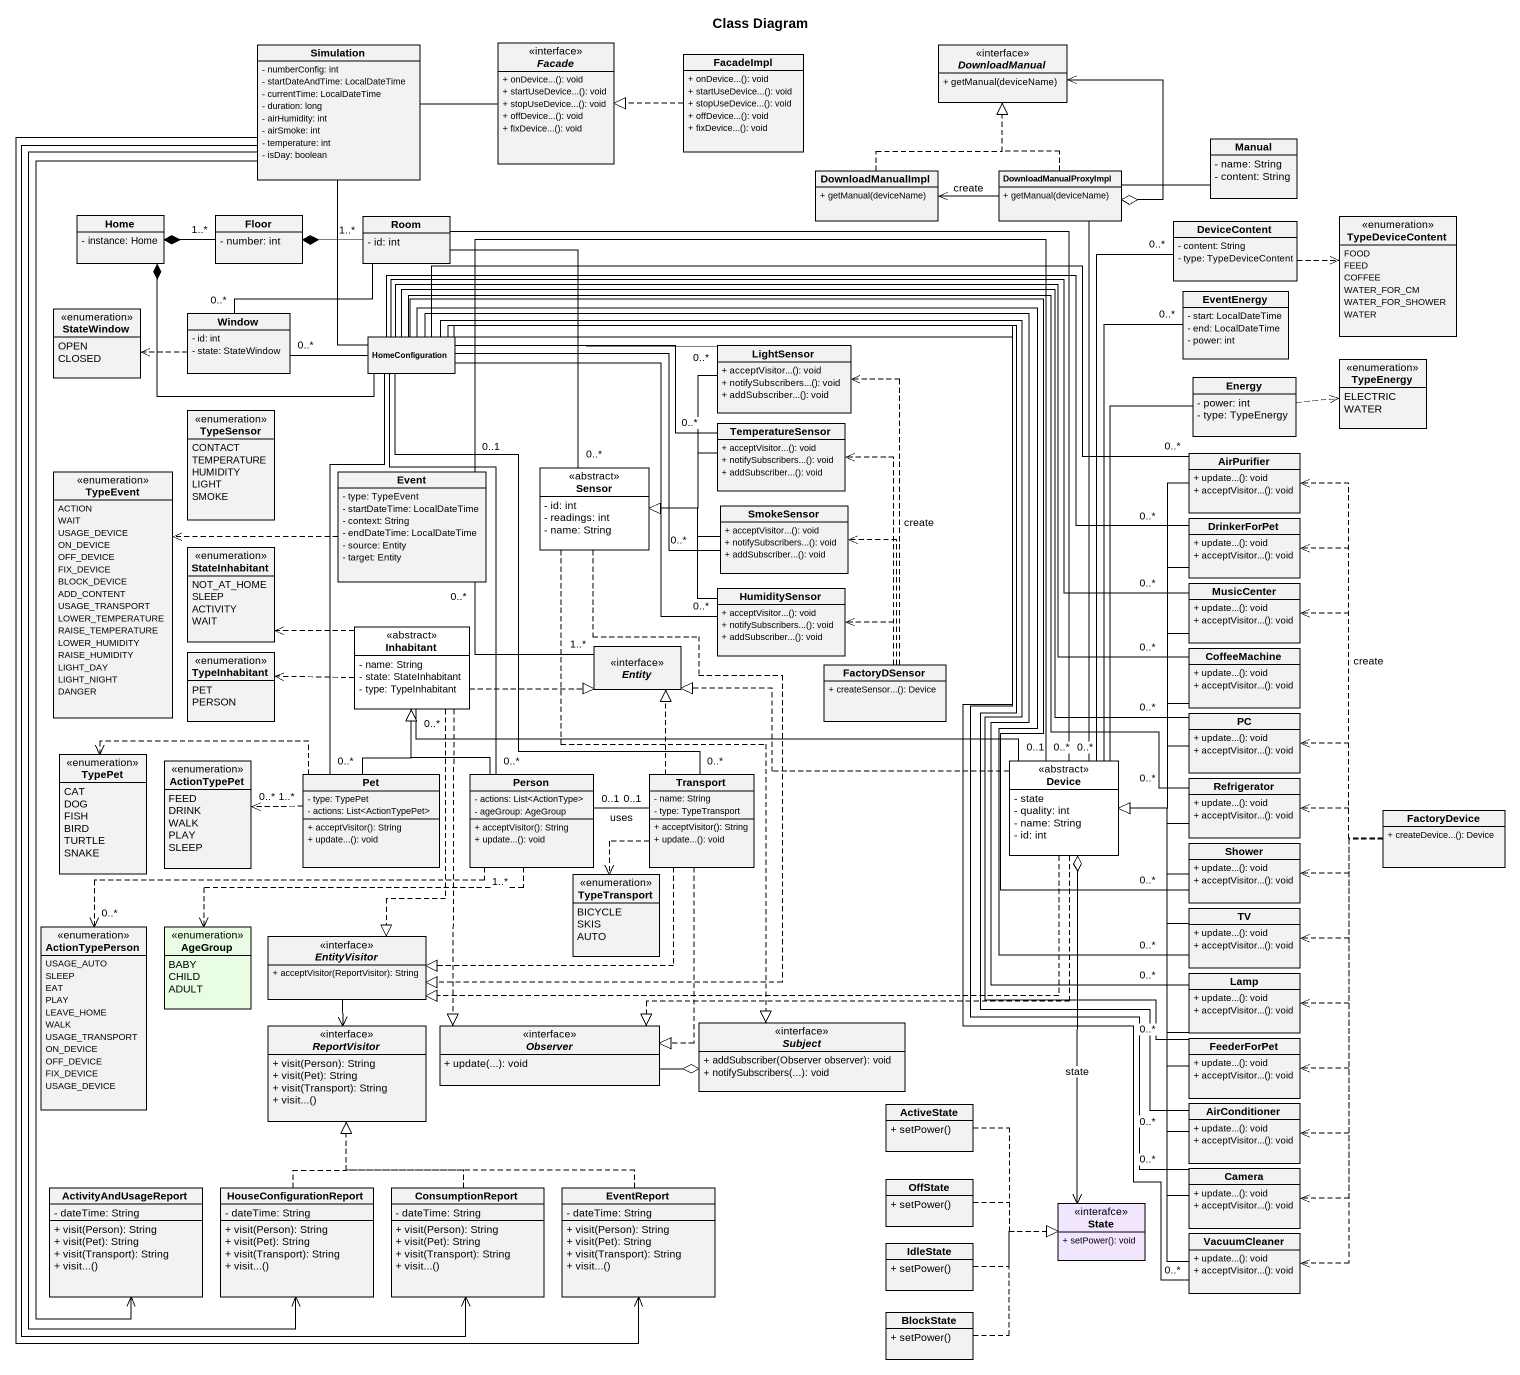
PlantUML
@startuml
title Class Diagram
hide circle
hide empty members
skinparam classAttributeIconSize 0
class Simulation {
  - numberConfig: int
  - startDateAndTime: LocalDateTime
  - currentTime: LocalDateTime
  - duration: long
  - airHumidity: int
  - airSmoke: int
  - temperature: int
  - isDay: boolean
}
interface Facade {
  + onDevice...(): void
  + startUseDevice...(): void
  + stopUseDevice...(): void
  + offDevice...(): void
  + fixDevice...(): void
}
class FacadeImpl {
  + onDevice...(): void
  + startUseDevice...(): void
  + stopUseDevice...(): void
  + offDevice...(): void
  + fixDevice...(): void
}
interface DownloadManual {
  + getManual(deviceName)
}
class Manual {
  - name: String
  - content: String
}
class DownloadManualImpl {
  + getManual(deviceName)
}
class DownloadManualProxyImpl {
  + getManual(deviceName)
}
class Home {
  - instance: Home
}
class Floor {
  - number: int
}
class Room {
  - id: int
}
class DeviceContent {
  - content: String
  - type: TypeDeviceContent
}
enum TypeDeviceContent {
  FOOD
  FEED
  COFFEE
  WATER_FOR_CM
  WATER_FOR_SHOWER
  WATER
}
enum StateWindow {
  OPEN
  CLOSED
}
class Window {
  - id: int
  - state: StateWindow
}
class EventEnergy {
  - start: LocalDateTime
  - end: LocalDateTime
  - power: int
}
class HomeConfiguration
class LightSensor {
  + acceptVisitor...(): void
  + notifySubscribers...(): void
  + addSubscriber...(): void
}
enum TypeEnergy {
  ELECTRIC
  WATER
}
class Energy {
  - power: int
  - type: TypeEnergy
}
enum TypeSensor {
  CONTACT
  TEMPERATURE
  HUMIDITY
  LIGHT
  SMOKE
}
class TemperatureSensor {
  + acceptVisitor...(): void
  + notifySubscribers...(): void
  + addSubscriber...(): void
}
enum TypeEvent {
  ACTION
  WAIT
  USAGE_DEVICE
  ON_DEVICE
  OFF_DEVICE
  FIX_DEVICE
  BLOCK_DEVICE
  ADD_CONTENT
  USAGE_TRANSPORT
  LOWER_TEMPERATURE
  RAISE_TEMPERATURE
  LOWER_HUMIDITY
  RAISE_HUMIDITY
  LIGHT_DAY
  LIGHT_NIGHT
  DANGER
}
class Event {
  - type: TypeEvent
  - startDateTime: LocalDateTime
  - context: String
  - endDateTime: LocalDateTime
  - source: Entity
  - target: Entity
}
class Sensor <<abstract>> #FFFFFF {
  - id: int
  - readings: int
  - name: String
}
class AirPurifier {
  + update...(): void
  + acceptVisitor...(): void
}
class SmokeSensor {
  + acceptVisitor...(): void
  + notifySubscribers...(): void
  + addSubscriber...(): void
}
class DrinkerForPet {
  + update...(): void
  + acceptVisitor...(): void
}
enum StateInhabitant {
  NOT_AT_HOME
  SLEEP
  ACTIVITY
  WAIT
}
class MusicCenter {
  + update...(): void
  + acceptVisitor...(): void
}
class Inhabitant <<abstract>> #FFFFFF {
  - name: String
  - state: StateInhabitant
  - type: TypeInhabitant
}
class HumiditySensor {
  + acceptVisitor...(): void
  + notifySubscribers...(): void
  + addSubscriber...(): void
}
enum TypeInhabitant {
  PET
  PERSON
}
interface "Entity" as Entity_
class FactoryDSensor {
  + createSensor...(): Device
}
class CoffeeMachine {
  + update...(): void
  + acceptVisitor...(): void
}
class PC {
  + update...(): void
  + acceptVisitor...(): void
}
enum TypePet {
  CAT
  DOG
  FISH
  BIRD
  TURTLE
  SNAKE
}
enum ActionTypePet {
  FEED
  DRINK
  WALK
  PLAY
  SLEEP
}
class Pet {
  - type: TypePet
  - actions: List<ActionTypePet>
  + acceptVisitor(): String
  + update...(): void
}
class "Person" as Person_ {
  - actions: List<ActionType>
  - ageGroup: AgeGroup
  + acceptVisitor(): String
  + update...(): void
}
class Transport {
  - name: String
  - type: TypeTransport
  + acceptVisitor(): String
  + update...(): void
}
class Device <<abstract>> #FFFFFF {
  - state
  - quality: int
  - name: String
  - id: int
}
class Refrigerator {
  + update...(): void
  + acceptVisitor...(): void
}
class Shower {
  + update...(): void
  + acceptVisitor...(): void
}
class FactoryDevice {
  + createDevice...(): Device
}
enum TypeTransport {
  BICYCLE
  SKIS
  AUTO
}
enum ActionTypePerson {
  USAGE_AUTO
  SLEEP
  EAT
  PLAY
  LEAVE_HOME
  WALK
  USAGE_TRANSPORT
  ON_DEVICE
  OFF_DEVICE
  FIX_DEVICE
  USAGE_DEVICE
}
enum AgeGroup #E8FDE3 {
  BABY
  CHILD
  ADULT
}
class TV {
  + update...(): void
  + acceptVisitor...(): void
}
interface EntityVisitor {
  + acceptVisitor(ReportVisitor): String
}
class Lamp {
  + update...(): void
  + acceptVisitor...(): void
}
interface ReportVisitor {
  + visit(Person): String
  + visit(Pet): String
  + visit(Transport): String
  + visit...()
}
interface Observer {
  {field} + update(...): void
}
interface Subject {
  {field} + addSubscriber(Observer observer): void
  {field} + notifySubscribers(...): void
}
class FeederForPet {
  + update...(): void
  + acceptVisitor...(): void
}
class ActiveState {
  + setPower()
}
class AirConditioner {
  + update...(): void
  + acceptVisitor...(): void
}
class ActivityAndUsageReport {
  - dateTime: String
  + visit(Person): String
  + visit(Pet): String
  + visit(Transport): String
  + visit...()
}
class HouseConfigurationReport {
  - dateTime: String
  + visit(Person): String
  + visit(Pet): String
  + visit(Transport): String
  + visit...()
}
class ConsumptionReport {
  - dateTime: String
  + visit(Person): String
  + visit(Pet): String
  + visit(Transport): String
  + visit...()
}
class EventReport {
  - dateTime: String
  + visit(Person): String
  + visit(Pet): String
  + visit(Transport): String
  + visit...()
}
class OffState {
  + setPower()
}
class Camera {
  + update...(): void
  + acceptVisitor...(): void
}
class "State" as State_ <<interafce>> #F2E6FE {
  + setPower(): void
}
class VacuumCleaner {
  + update...(): void
  + acceptVisitor...(): void
}
class IdleState {
  + setPower()
}
class BlockState {
  + setPower()
}
Simulation -right- Facade
Simulation --> ActivityAndUsageReport
Simulation --> HouseConfigurationReport
Simulation --> ConsumptionReport
Simulation --> EventReport
FacadeImpl .left.|> Facade
DownloadManual <--o DownloadManualProxyImpl
Manual -left- DownloadManualProxyImpl
DownloadManualImpl .up.|> DownloadManual
DownloadManualProxyImpl .up.|> DownloadManual
DownloadManualProxyImpl -left-> DownloadManualImpl : create
Floor "1..*" -left-* Home
Room "1..*" -left-* Floor
DeviceContent .right.> TypeDeviceContent
Window "0..*" -up- Room
Window .left.> StateWindow
Window "0..*" -right- HomeConfiguration
HomeConfiguration -up- Simulation
HomeConfiguration -left-* Home
HomeConfiguration -right- "0..*" LightSensor
HomeConfiguration -right- "0..*" TemperatureSensor
HomeConfiguration -right- "0..*" AirPurifier
HomeConfiguration -right- "0..*" SmokeSensor
HomeConfiguration -right- "0..*" MusicCenter
HomeConfiguration -- "0..*" HumiditySensor
HomeConfiguration -right- "0..*" CoffeeMachine
HomeConfiguration -right- "0..*" PC
HomeConfiguration -- "0..*" Pet
HomeConfiguration -- "0..*" Person_
HomeConfiguration -- "0..*" Transport
HomeConfiguration -right- "0..*" Refrigerator
HomeConfiguration -- "0..*" Shower
HomeConfiguration -- "0..*" TV
HomeConfiguration -- "0..*" Lamp
HomeConfiguration -- "0..*" FeederForPet
HomeConfiguration -- "0..*" AirConditioner
HomeConfiguration -- "0..*" Camera
HomeConfiguration -- "0..*" VacuumCleaner
LightSensor --|> Sensor
Energy .right.> TypeEnergy
TemperatureSensor -left-|> Sensor
Event .left.> TypeEvent
Event "0..*" -- "1..*" Entity_
Sensor "0..*" -up- Room
Sensor ..|> EntityVisitor
Sensor ..|> Subject
AirPurifier --|> Device
SmokeSensor -left-|> Sensor
DrinkerForPet "0..*" -left- HomeConfiguration
DrinkerForPet --|> Device
MusicCenter --|> Device
Inhabitant .left.> StateInhabitant
Inhabitant .left.> TypeInhabitant
Inhabitant .right.|> Entity_
Inhabitant ..|> EntityVisitor
Inhabitant ..|> Observer
HumiditySensor -up-|> Sensor
FactoryDSensor .up.> LightSensor : create
FactoryDSensor .up.> TemperatureSensor
FactoryDSensor .up.> SmokeSensor
FactoryDSensor .up.> HumiditySensor
CoffeeMachine --|> Device
PC -left-|> Device
Pet -up-|> Inhabitant
Pet .left.> TypePet
Pet "1..*" .left.> "0..*" ActionTypePet
Person_ -up-|> Inhabitant
Person_ "1..*" .left.> "0..*" ActionTypePerson
Person_ .left.> AgeGroup
Transport .up.|> Entity_
Transport "0..1" -left- "0..1" Person_ : uses
Transport ..> TypeTransport
Transport .left.|> EntityVisitor
Transport ..|> Observer
Device -up- DownloadManualProxyImpl
Device "0..*" -up- Room
Device -up- "0..*" DeviceContent
Device -up- "0..*" EventEnergy
Device -up- Energy
Device "0..*" -left- "0..1" Event
Device "0..1" -left- "0..*" Inhabitant
Device .left.|> Entity_
Device .left.|> EntityVisitor
Device .left.|> Observer
Refrigerator -left-|> Device
Shower -left-|> Device
FactoryDevice .up.> AirPurifier : create
FactoryDevice .up.> DrinkerForPet
FactoryDevice .up.> MusicCenter
FactoryDevice .left.> PC
FactoryDevice .left.> Refrigerator
FactoryDevice .left.> Shower
FactoryDevice .left.> TV
FactoryDevice ..> Lamp
FactoryDevice ..> FeederForPet
FactoryDevice ..> AirConditioner
FactoryDevice ..> Camera
FactoryDevice ..> VacuumCleaner
TV -up-|> Device
EntityVisitor --> ReportVisitor
Lamp -up-|> Device
Observer -right-o Subject
FeederForPet -up-|> Device
ActiveState ..|> State_
AirConditioner -up-|> Device
HouseConfigurationReport .up.|> ReportVisitor
ConsumptionReport .up.|> ReportVisitor
EventReport .left.|> ReportVisitor
OffState .right.|> State_
Camera -up-|> Device
State_ <-up-o Device : state
VacuumCleaner -up-|> Device
IdleState .right.|> State_
BlockState .up.|> State_
@enduml
